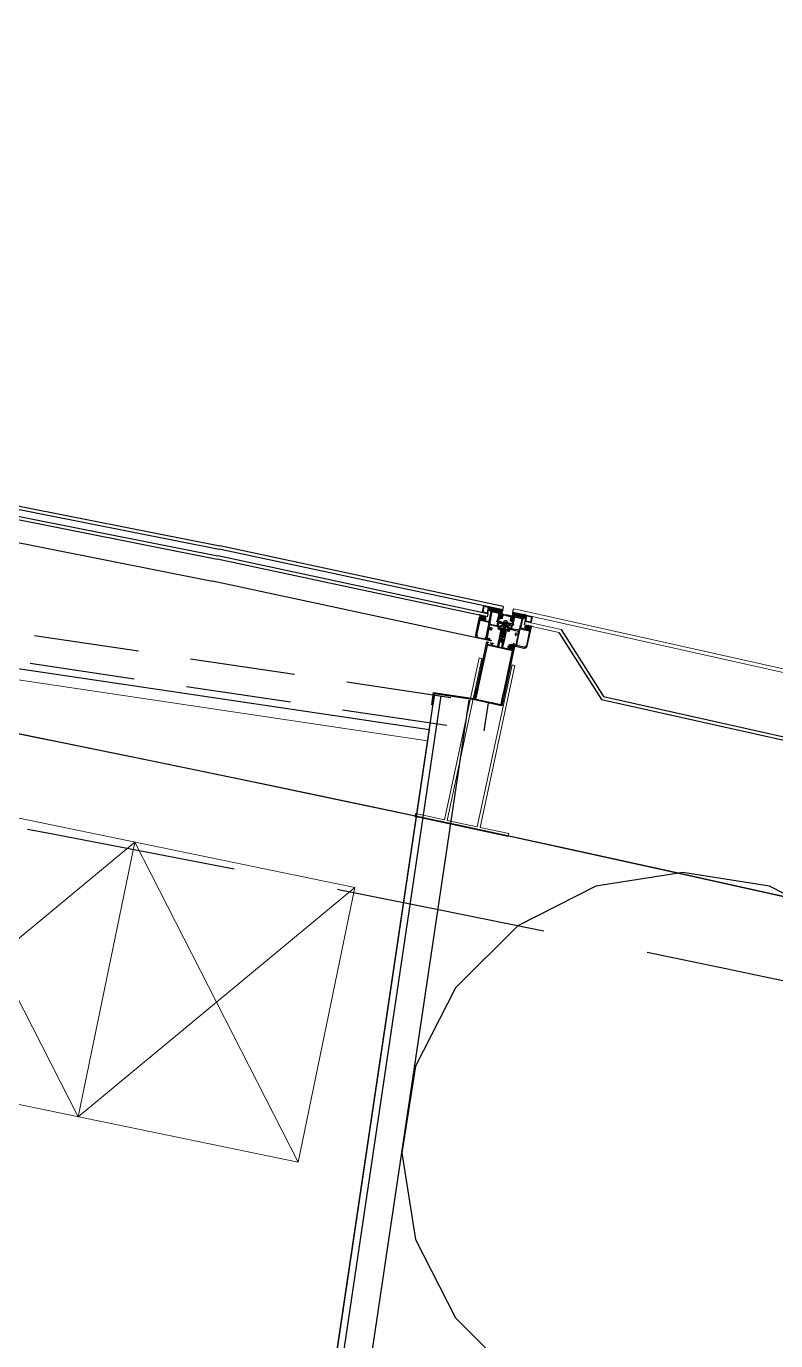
# Model space of a CAD drawing. Header units: millimetres. Extents: x 62878 to 70819, y -67946 to -61850.
# Drawn here: x 67064.5 to 67198, y -62117.9 to -61883.7 of the extents above; entities that cross this region are included whole.
import ezdxf

# ---------------------------------------------------------------- set-up
doc = ezdxf.new("R2010")
doc.units = ezdxf.units.MM
doc.linetypes.add('HIDDEN', pattern=[0.375, 0.25, -0.125])
doc.layers.add('alan hesabı1', color=7, linetype='Continuous', plot=False)
for name, color, linetype, lineweight in [('BA DÖŞ.-yeni', 11, 'Continuous', 30), ('BAP', 41, 'Continuous', 30), ('Dog_dos_yeni', 63, 'Continuous', 5), ('DOGRAMA', 171, 'Continuous', 0), ('DUV.ALÇ.-yeni', 20, 'Continuous', 25), ('GOR-2', 152, 'Continuous', 20), ('TEFRİŞ-yeni', 53, 'Continuous', 9)]:
    doc.layers.add(name, color=color, linetype=linetype, lineweight=lineweight)
doc.layers.add('DOĞRAMA-yeni', color=40, linetype='Continuous')
doc.layers.add('profil-yeni', color=13, linetype='Continuous')
pattern_1 = [(212.8941, (67254.83115, -62024.76259), (0.0862152, -0.13329854), [])]
pattern_2 = [(302.8941, (67039.78868, -61978.6383), (-0.13329854, -0.0862152), [])]

# ---------------------------------------------------------------- blocks, each defined once
blk = doc.blocks.new('a2we')
at = {"lineweight": 5, "ltscale": 0.5}
for p, q in [((-198.1, -420.1), (-197.1, -419.7)), ((-194.9, -421.4), (-198.1, -420.1)), ((-193.9, -421), (-198.1, -420.1)), ((-197.6, -417.6), (-196.6, -417.2)), ((-194.2, -418.3), (-197.6, -417.6)), ((-195.2, -418.6), (-197.6, -417.6)), ((-196.9, -417.9), (-197.1, -418.3)), ((-197.1, -419.7), (-197.1, -418.4)), ((-197.1, -419.7), (-193.9, -421)), ((-197.1, -419.7), (-193.9, -421)), ((-197.1, -422.3), (-197.1, -420.5)), ((-196, -415.3), (-196.6, -417.2)), ((-196.6, -417.2), (-194.2, -418.3)), ((-196, -415.3), (-195.5, -417.7)), ((-194.2, -418.3), (-195.2, -418.6)), ((-195.2, -418.6), (-194.9, -419.3)), ((-194.9, -420.6), (-194.9, -419.4)), ((-193.9, -421), (-194.9, -421.4)), ((-194.9, -423.2), (-194.9, -421.4)), ((-198.1, -422.7), (-197.1, -422.3)), ((-194.9, -424), (-198.1, -422.7)), ((-193.9, -423.6), (-198.1, -422.7)), ((-198.1, -425.2), (-197.1, -424.9)), ((-194.9, -426.5), (-198.1, -425.2)), ((-193.9, -426.1), (-198.1, -425.2)), ((-198.1, -427.7), (-197.1, -427.3)), ((-194.9, -429), (-198.1, -427.7)), ((-193.9, -428.6), (-198.1, -427.7)), ((-198.1, -429.9), (-197.1, -429.6)), ((-194.9, -431.2), (-198.1, -429.9)), ((-193.9, -430.9), (-198.1, -429.9)), ((-198.1, -432.2), (-197.1, -431.8)), ((-194.9, -433.5), (-198.1, -432.2)), ((-193.9, -433.1), (-198.1, -432.2)), ((-198.1, -434.4), (-197.1, -434.1)), ((-194.9, -435.7), (-198.1, -434.4)), ((-193.9, -435.4), (-198.1, -434.4)), ((-198.1, -436.7), (-197.1, -436.4)), ((-194.9, -438), (-198.1, -436.7)), ((-193.9, -437.7), (-198.1, -436.7)), ((-198.1, -439), (-197.1, -438.7)), ((-194.9, -440.3), (-198.1, -439)), ((-193.9, -440), (-198.1, -439)), ((-198.1, -441.3), (-197.1, -441)), ((-194.9, -442.6), (-198.1, -441.3)), ((-193.9, -442.3), (-198.1, -441.3)), ((-198.1, -443.6), (-197.1, -443.3)), ((-194.9, -444.9), (-198.1, -443.6)), ((-193.9, -444.6), (-198.1, -443.6)), ((-197.1, -422.3), (-193.9, -423.6)), ((-197.1, -422.3), (-193.9, -423.6)), ((-197.1, -424.9), (-197.1, -423.1)), ((-197.1, -424.9), (-193.9, -426.1)), ((-197.1, -424.9), (-193.9, -426.1)), ((-197.1, -427.3), (-197.1, -425.6)), ((-197.1, -427.3), (-193.9, -428.6)), ((-197.1, -427.3), (-193.9, -428.6)), ((-197.1, -429.6), (-197.1, -428)), ((-197.1, -429.6), (-193.9, -430.9)), ((-197.1, -429.6), (-193.9, -430.9)), ((-197.1, -431.8), (-197.1, -430.3)), ((-197.1, -431.8), (-193.9, -433.1)), ((-197.1, -431.8), (-193.9, -433.1)), ((-197.1, -434.1), (-197.1, -432.5)), ((-197.1, -434.1), (-193.9, -435.4)), ((-197.1, -434.1), (-193.9, -435.4)), ((-197.1, -436.4), (-197.1, -434.8)), ((-197.1, -436.4), (-193.9, -437.7)), ((-197.1, -436.4), (-193.9, -437.7)), ((-197.1, -438.7), (-197.1, -437.1)), ((-197.1, -438.7), (-193.9, -440)), ((-197.1, -438.7), (-193.9, -440)), ((-197.1, -441), (-197.1, -439.4)), ((-197.1, -441), (-193.9, -442.3)), ((-197.1, -443.3), (-197.1, -441.7)), ((-197.1, -443.3), (-193.9, -444.6)), ((-197.1, -445.6), (-197.1, -444)), ((-193.9, -423.6), (-194.9, -424)), ((-194.9, -425.7), (-194.9, -424)), ((-193.9, -426.1), (-194.9, -426.5)), ((-194.9, -428.2), (-194.9, -426.5)), ((-193.9, -428.6), (-194.9, -429)), ((-194.9, -430.5), (-194.9, -429)), ((-193.9, -430.9), (-194.9, -431.2)), ((-194.9, -432.7), (-194.9, -431.2)), ((-193.9, -433.1), (-194.9, -433.5)), ((-194.9, -435), (-194.9, -433.5)), ((-193.9, -435.4), (-194.9, -435.7)), ((-194.9, -437.3), (-194.9, -435.7)), ((-193.9, -437.7), (-194.9, -438)), ((-194.9, -439.6), (-194.9, -438)), ((-193.9, -440), (-194.9, -440.3)), ((-194.9, -441.8), (-194.9, -440.3)), ((-193.9, -442.3), (-194.9, -442.6)), ((-194.9, -444.1), (-194.9, -442.6)), ((-193.9, -444.6), (-194.9, -444.9)), ((-194.9, -446.4), (-194.9, -444.9)), ((-192.8, -453.3), (-199.2, -453.3)), ((-199.2, -454.6), (-199.2, -453.3)), ((-198.1, -445.9), (-197.1, -445.6)), ((-193.9, -446.9), (-198.1, -445.9)), ((-194.9, -447.2), (-198.1, -445.9)), ((-197.1, -447.9), (-198.1, -448.2)), ((-194.9, -449.5), (-198.1, -448.2)), ((-198.1, -448.2), (-193.9, -449.2)), ((-198.1, -450.5), (-197.1, -450.2)), ((-194.9, -451.8), (-198.1, -450.5)), ((-193.9, -451.5), (-198.1, -450.5)), ((-197.1, -445.6), (-193.9, -446.9)), ((-197.1, -445.6), (-193.9, -446.9)), ((-197.1, -447.9), (-197.1, -446.3)), ((-193.9, -449.2), (-197.1, -447.9)), ((-197.1, -450.2), (-197.1, -448.6)), ((-197.1, -450.2), (-193.9, -451.5)), ((-197.1, -453.3), (-197.1, -450.9)), ((-193.9, -446.9), (-194.9, -447.2)), ((-194.9, -448.7), (-194.9, -447.2)), ((-193.9, -449.2), (-194.9, -449.5)), ((-194.9, -451), (-194.9, -449.5)), ((-193.9, -451.5), (-194.9, -451.8)), ((-194.9, -453.3), (-194.9, -451.8)), ((-192.8, -454.6), (-192.8, -453.3))]:
    blk.add_line(p, q, dxfattribs=at)
blk.add_lwpolyline([(-196.5, -455.7), (-196.1, -455.4), (-195.9, -455.4), (-195.6, -455.7)], dxfattribs=at)
for centre, radius, start, end in [((-196.9, -418.4), 0.2, 155.3251, 180), ((-195.1, -419.4), 0.2, 0, 19.1116), ((-195.7, -449.5), 6.19, 234.7573, 262.4905), ((-196.4, -449.5), 6.19, 277.5095, 305.2427)]:
    blk.add_arc(centre, radius, start, end, dxfattribs=at)
blk = doc.blocks.new('SPANDREL PAN.100')
at = {"layer": 'DOGRAMA', "color": 122}
for p, q in [((37002.81, 32508.53), (37100.5, 32530.26)), ((37002.85, 32507.92), (37100.73, 32529.69)), ((37100.62, 32530.18), (37100.5, 32530.26)), ((37100.73, 32529.69), (37100.62, 32530.18)), ((37098.55, 32528), (37092.15, 32526.58)), ((37098.67, 32527.42), (37092.52, 32526.05)), ((37098.55, 32528.01), (37098.68, 32527.42)), ((37002.73, 32508.41), (37002.81, 32508.53)), ((37005.53, 32507.32), (37011.93, 32508.74)), ((37002.85, 32507.92), (37002.73, 32508.41)), ((37005.53, 32507.32), (37005.67, 32506.73)), ((37005.67, 32506.73), (37011.82, 32508.1))]:
    blk.add_line(p, q, dxfattribs=at)
at = {"layer": 'DOGRAMA', "color": 122, "lineweight": -2}
for p, q in [((37092.15, 32526.58), (37084.56, 32514.65)), ((37092.52, 32526.05), (37084.93, 32514.12)), ((37023.75, 32500.51), (37084.93, 32514.12)), ((37023.87, 32501.15), (37084.56, 32514.65)), ((37011.93, 32508.74), (37023.87, 32501.15)), ((37011.82, 32508.1), (37023.75, 32500.51))]:
    blk.add_line(p, q, dxfattribs=at)
at = {"layer": 'DOGRAMA', "color": 122}
for points in [[(37098.31, 32529.15), (37097.28, 32528.93), (37097.53, 32527.79), (37098.55, 32528.02)], [(37098.23, 32529.03), (37097.4, 32528.85), (37097.6, 32527.91), (37098.43, 32528.09)], [(37005.28, 32508.45), (37006.31, 32508.68), (37006.56, 32507.54), (37005.53, 32507.32)], [(37005.4, 32508.37), (37006.23, 32508.56), (37006.44, 32507.62), (37005.61, 32507.44)]]:
    blk.add_lwpolyline(points, close=True, dxfattribs=at)

msp = doc.modelspace()

# ---------------------------------------------------------------- hatches: boundary and pattern name
at = {"layer": 'DOGRAMA', "lineweight": -2}
h = msp.add_hatch(dxfattribs=at)
h.set_pattern_fill('AR-HBONE', color=256, scale=0.03, angle=680.4845, style=0)
h.set_pattern_definition([(302.8941, (67135.29189, -62021.93752), (-0.03559055, -0.16593165), [0.36, -0.12]), (212.8941, (67135.35706, -62022.03828), (-0.03559055, -0.16593165), [0.36, -0.12])])
h.paths.add_polyline_path([(67147.08, -61987.83), (67146.84, -61987.78), (67146.96, -61987.19), (67147.72, -61987.36), (67147.59, -61987.94)])
h = msp.add_hatch(dxfattribs=at)
h.set_pattern_fill('ANSI31', color=256, scale=0.04, angle=680.4845, style=0)
h.set_pattern_definition([(212.8941, (67274.67971, -62029.01989), (0.06897217, -0.10663883), [])])
h.paths.add_polyline_path([(67147.87, -61987.97, -0.414214), (67147.89, -61988.01), (67149.17, -61988.28, -0.153231), (67149.39, -61987.71), (67147.99, -61987.41)])
h.paths.add_polyline_path([(67147.59, -61987.94), (67147.84, -61988, -0.414214), (67147.87, -61987.97), (67147.99, -61987.41), (67147.72, -61987.36)])
h = msp.add_hatch(dxfattribs=at)
h.set_pattern_fill('ANSI31', color=256, scale=0.05, angle=680.4845, style=0)
h.set_pattern_definition(pattern_2)
edge = h.paths.add_edge_path(flags=16)
edge.add_arc((67149.57, -61988.91), 0.668, 161.0184, 174.7698, ccw=False)
edge.add_line((67148.94, -61988.7), (67149.22, -61988.76))
edge.add_line((67149.22, -61988.76), (67149.18, -61988.91))
edge.add_line((67149.18, -61988.91), (67148.9, -61988.85))
edge = h.paths.add_edge_path()
edge.add_line((67149.19, -61989.24), (67149.09, -61989.22))
edge.add_line((67149.09, -61989.22), (67149.14, -61988.98))
edge.add_line((67149.14, -61988.98), (67148.95, -61988.94))
edge.add_line((67148.95, -61988.94), (67148.93, -61989.06))
edge.add_line((67148.93, -61989.06), (67148.83, -61989.04))
edge.add_arc((67149.22, -61988.84), 0.442, 128.5864, 207.2017, ccw=False)
edge.add_line((67148.95, -61988.49), (67149.04, -61988.51))
edge.add_line((67149.04, -61988.51), (67149.02, -61988.63))
edge.add_line((67149.02, -61988.63), (67149.2, -61988.67))
edge.add_line((67149.2, -61988.67), (67149.25, -61988.44))
edge.add_line((67149.25, -61988.44), (67150.23, -61988.64))
edge.add_arc((67150.22, -61988.69), 0.05, -95.3961, 77.8941, ccw=False)
edge.add_line((67150.22, -61988.74), (67149.47, -61988.63))
edge.add_arc((67149.46, -61988.73), 0.1, 81.4688, 167.8941)
edge.add_line((67149.36, -61988.71), (67149.25, -61989.2))
edge.add_arc((67149.21, -61989.19), 0.05, 257.8941, 347.8941, ccw=False)
h = msp.add_hatch(dxfattribs=at)
h.set_pattern_fill('ANSI31', color=256, scale=0.04, angle=680.4845, style=0)
h.set_pattern_definition([(302.8941, (67019.94012, -61974.381), (-0.10663883, -0.06897217), [])])
h.paths.add_polyline_path([(67152.43, -61988.95, 0.414214), (67152.39, -61988.97), (67151.12, -61988.7, 0.153231), (67151.15, -61988.09), (67152.55, -61988.39)])
h.paths.add_polyline_path([(67152.69, -61989.04), (67152.45, -61988.98, 0.414214), (67152.43, -61988.95), (67152.55, -61988.39), (67152.82, -61988.45)])
h = msp.add_hatch(dxfattribs=at)
h.set_pattern_fill('AR-HBONE', color=256, scale=0.03, angle=680.4845, style=0)
h.set_pattern_definition([(212.8941, (67149.97134, -62025.0861), (-0.03559055, -0.16593165), [0.36, -0.12]), (302.8941, (67149.87058, -62025.15127), (-0.03559055, -0.16593165), [0.36, -0.12])])
h.paths.add_polyline_path([(67153.2, -61989.15), (67153.45, -61989.2), (67153.57, -61988.61), (67152.82, -61988.45), (67152.69, -61989.04)])
h = msp.add_hatch(dxfattribs=at)
h.set_pattern_fill('ANSI31', color=256, scale=0.05, angle=680.4845, style=0)
h.set_pattern_definition(pattern_2)
edge = h.paths.add_edge_path(flags=16)
edge.add_arc((67145.78, -61988.92), 0.4, 246.3571, 269.4311)
edge.add_line((67145.77, -61989.32), (67145.82, -61989.08))
edge.add_line((67145.82, -61989.08), (67145.67, -61989.04))
edge.add_line((67145.67, -61989.04), (67145.62, -61989.29))
edge = h.paths.add_edge_path()
edge.add_arc((67145.78, -61988.92), 0.5, 221.0242, 294.764)
edge.add_line((67145.98, -61989.38), (67146.01, -61989.28))
edge.add_line((67146.01, -61989.28), (67145.89, -61989.25))
edge.add_line((67145.89, -61989.25), (67145.9, -61989.2))
edge.add_arc((67146, -61989.22), 0.1, 77.8941, 167.8941, ccw=False)
edge.add_line((67146.02, -61989.12), (67146.23, -61989.16))
edge.add_line((67146.23, -61989.16), (67146.27, -61988.99))
edge.add_line((67146.27, -61988.99), (67146.23, -61988.98))
edge.add_arc((67146.22, -61989.04), 0.065, 77.8941, 146.3034)
edge.add_arc((67146.14, -61988.99), 0.0327, 132.4638, 326.3034, ccw=False)
edge.add_arc((67146.23, -61989.13), 0.199, 73.5444, 123.8103, ccw=False)
edge.add_arc((67146.29, -61988.89), 0.05, 259.4087, 436.9219)
edge.add_arc((67146.23, -61989.16), 0.323, 76.9534, 116.2798)
edge.add_arc((67146.08, -61988.85), 0.02, 227.8941, 296.2798, ccw=False)
edge.add_line((67146.07, -61988.86), (67145.9, -61988.72))
edge.add_arc((67145.89, -61988.73), 0.015, 47.8941, 207.8941)
edge.add_line((67145.88, -61988.73), (67145.94, -61988.84))
edge.add_arc((67145.92, -61988.85), 0.02, -132.1059, 27.8941, ccw=False)
edge.add_line((67145.91, -61988.87), (67145.69, -61988.67))
edge.add_arc((67145.68, -61988.68), 0.015, 47.8941, 207.8941)
edge.add_line((67145.66, -61988.69), (67145.72, -61988.8))
edge.add_arc((67145.7, -61988.81), 0.02, -132.1059, 27.8941, ccw=False)
edge.add_line((67145.69, -61988.82), (67145.47, -61988.62))
edge.add_arc((67145.46, -61988.64), 0.015, 47.8941, 207.8941)
edge.add_line((67145.45, -61988.64), (67145.51, -61988.75))
edge.add_arc((67145.49, -61988.76), 0.02, -132.1059, 27.8941, ccw=False)
edge.add_line((67145.48, -61988.78), (67145.26, -61988.58))
edge.add_arc((67145.25, -61988.59), 0.015, 47.8941, 207.8941)
edge.add_line((67145.23, -61988.6), (67145.29, -61988.7))
edge.add_arc((67145.2, -61988.74), 0.1, -12.1059, 27.8941, ccw=False)
edge.add_line((67145.3, -61988.77), (67145.26, -61988.96))
edge.add_line((67145.26, -61988.96), (67145.47, -61989))
edge.add_arc((67145.45, -61989.1), 0.1, -12.1059, 77.8941, ccw=False)
edge.add_line((67145.55, -61989.12), (67145.54, -61989.18))
edge.add_line((67145.54, -61989.18), (67145.42, -61989.15))
edge.add_line((67145.42, -61989.15), (67145.4, -61989.25))
h = msp.add_hatch(dxfattribs=at)
h.set_pattern_fill('ANSI31', color=256, scale=0.05, angle=680.4845, style=0)
h.set_pattern_definition(pattern_1)
edge = h.paths.add_edge_path(flags=16)
edge.add_arc((67149.38, -61992.2), 0.05, 257.8941, 347.8941, ccw=False)
edge.add_line((67149.37, -61992.25), (67149.31, -61992.24))
edge.add_arc((67149.32, -61992.19), 0.05, 167.8941, 257.8941, ccw=False)
edge.add_line((67149.27, -61992.18), (67149.32, -61991.96))
edge.add_line((67149.32, -61991.96), (67149.47, -61991.99))
edge.add_line((67149.47, -61991.99), (67149.43, -61992.21))
h.paths.add_polyline_path([(67149.51, -61991.85), (67149.35, -61991.81), (67149.41, -61991.54), (67149.56, -61991.58)], flags=16)
edge = h.paths.add_edge_path()
edge.add_arc((67149.26, -61992.16), 0.2, 167.8941, 238.4603, ccw=False)
edge.add_line((67149.07, -61992.12), (67149.08, -61992.07))
edge.add_line((67149.08, -61992.07), (67149.14, -61992.08))
edge.add_line((67149.14, -61992.08), (67149.17, -61991.95))
edge.add_line((67149.17, -61991.95), (67149.14, -61991.92))
edge.add_arc((67149.23, -61991.86), 0.1, 167.8941, 212.8941, ccw=False)
edge.add_line((67149.13, -61991.84), (67149.16, -61991.71))
edge.add_line((67149.16, -61991.71), (67149.21, -61991.73))
edge.add_line((67149.21, -61991.73), (67149.24, -61991.6))
edge.add_line((67149.24, -61991.6), (67149.16, -61991.47))
edge.add_line((67149.16, -61991.47), (67149.05, -61991.45))
edge.add_line((67149.05, -61991.45), (67149.1, -61991.2))
edge.add_line((67149.1, -61991.2), (67149.04, -61991.24))
edge.add_line((67149.04, -61991.24), (67148.55, -61991.13))
edge.add_line((67148.55, -61991.13), (67148.62, -61990.82))
edge.add_arc((67148.92, -61990.88), 0.3, 107.8941, 167.8941, ccw=False)
edge.add_line((67148.82, -61990.59), (67149.29, -61990.44))
edge.add_arc((67149.3, -61990.47), 0.03, 17.8941, 107.8941, ccw=False)
edge.add_line((67149.33, -61990.46), (67149.35, -61990.52))
edge.add_arc((67149.32, -61990.53), 0.03, -72.1059, 17.8941, ccw=False)
edge.add_line((67149.33, -61990.56), (67148.96, -61990.67))
edge.add_arc((67149.02, -61990.87), 0.2, 107.8941, 169.8137)
edge.add_arc((67148.92, -61990.86), 0.1, 165.1792, 317.8941)
edge.add_arc((67149.07, -61990.99), 0.1, 77.8941, 137.8941, ccw=False)
edge.add_line((67149.09, -61990.89), (67149.41, -61990.96))
edge.add_arc((67149.42, -61990.91), 0.05, 257.8941, 347.8941)
edge.add_line((67149.47, -61990.92), (67149.48, -61990.87))
edge.add_arc((67149.53, -61990.88), 0.05, 77.8941, 167.8941, ccw=False)
edge.add_line((67149.54, -61990.83), (67149.73, -61990.88))
edge.add_arc((67149.72, -61990.93), 0.05, -12.1059, 77.8941, ccw=False)
edge.add_line((67149.77, -61990.94), (67149.76, -61990.98))
edge.add_arc((67149.81, -61991), 0.05, 167.8941, 257.8941)
edge.add_line((67149.8, -61991.04), (67150.12, -61991.11))
edge.add_arc((67150.1, -61991.21), 0.1, 17.8941, 77.8941, ccw=False)
edge.add_arc((67150.29, -61991.15), 0.1, 197.8941, 350.6089)
edge.add_arc((67150.19, -61991.12), 0.2, 345.9745, 407.8941)
edge.add_line((67150.33, -61990.97), (67150.04, -61990.71))
edge.add_arc((67150.06, -61990.69), 0.03, 137.8941, 227.8941, ccw=False)
edge.add_line((67150.04, -61990.67), (67150.08, -61990.62))
edge.add_arc((67150.1, -61990.64), 0.03, 47.8941, 137.8941, ccw=False)
edge.add_line((67150.12, -61990.62), (67150.49, -61990.95))
edge.add_arc((67150.28, -61991.17), 0.3, -12.1059, 47.8941, ccw=False)
edge.add_line((67150.58, -61991.23), (67150.51, -61991.55))
edge.add_line((67150.51, -61991.55), (67150.02, -61991.45))
edge.add_line((67150.02, -61991.45), (67149.98, -61991.39))
edge.add_line((67149.98, -61991.39), (67149.93, -61991.63))
edge.add_line((67149.93, -61991.63), (67149.82, -61991.61))
edge.add_line((67149.82, -61991.61), (67149.69, -61991.7))
edge.add_line((67149.69, -61991.7), (67149.66, -61991.82))
edge.add_line((67149.66, -61991.82), (67149.72, -61991.84))
edge.add_line((67149.72, -61991.84), (67149.7, -61991.96))
edge.add_arc((67149.6, -61991.94), 0.1, 302.8941, 347.8941, ccw=False)
edge.add_line((67149.65, -61992.03), (67149.62, -61992.05))
edge.add_line((67149.62, -61992.05), (67149.59, -61992.17))
edge.add_line((67149.59, -61992.17), (67149.65, -61992.19))
edge.add_line((67149.65, -61992.19), (67149.64, -61992.24))
edge.add_arc((67149.44, -61992.2), 0.2, 277.3279, 347.8941, ccw=False)
edge.add_arc((67149.41, -61991.93), 0.47, 238.4603, 277.3279, ccw=False)
h = msp.add_hatch(dxfattribs=at)
h.set_pattern_fill('ANSI31', color=256, scale=0.05, angle=680.4845, style=0)
h.set_pattern_definition(pattern_1)
edge = h.paths.add_edge_path(flags=16)
edge.add_arc((67150.49, -61989.11), 0.668, 341.0184, 354.7698)
edge.add_line((67151.16, -61989.17), (67150.88, -61989.11))
edge.add_line((67150.88, -61989.11), (67150.85, -61989.27))
edge.add_line((67150.85, -61989.27), (67151.12, -61989.33))
edge = h.paths.add_edge_path()
edge.add_line((67150.7, -61989.57), (67150.81, -61989.59))
edge.add_line((67150.81, -61989.59), (67150.86, -61989.35))
edge.add_line((67150.86, -61989.35), (67151.04, -61989.39))
edge.add_line((67151.04, -61989.39), (67151.02, -61989.51))
edge.add_line((67151.02, -61989.51), (67151.12, -61989.53))
edge.add_arc((67150.84, -61989.19), 0.442, 308.5864, 387.2017)
edge.add_line((67151.23, -61988.98), (67151.14, -61988.96))
edge.add_line((67151.14, -61988.96), (67151.11, -61989.08))
edge.add_line((67151.11, -61989.08), (67150.93, -61989.04))
edge.add_line((67150.93, -61989.04), (67150.98, -61988.81))
edge.add_line((67150.98, -61988.81), (67150, -61988.59))
edge.add_arc((67149.99, -61988.64), 0.05, 77.8941, 251.1843)
edge.add_line((67149.97, -61988.68), (67150.7, -61988.89))
edge.add_arc((67150.67, -61988.99), 0.1, -12.1059, 74.3194, ccw=False)
edge.add_line((67150.77, -61989.01), (67150.66, -61989.51))
edge.add_arc((67150.71, -61989.52), 0.05, 167.8941, 257.8941)
h = msp.add_hatch(dxfattribs=at)
h.set_pattern_fill('ANSI31', color=256, scale=0.05, angle=680.4845, style=0)
h.set_pattern_definition(pattern_1)
edge = h.paths.add_edge_path(flags=16)
edge.add_arc((67153.95, -61990.68), 0.4, 246.3571, 269.4311, ccw=False)
edge.add_line((67153.79, -61991.04), (67153.84, -61990.8))
edge.add_line((67153.84, -61990.8), (67154, -61990.83))
edge.add_line((67154, -61990.83), (67153.95, -61991.08))
edge = h.paths.add_edge_path()
edge.add_arc((67153.95, -61990.68), 0.5, 221.0242, 294.764, ccw=False)
edge.add_line((67153.57, -61991), (67153.59, -61990.91))
edge.add_line((67153.59, -61990.91), (67153.71, -61990.93))
edge.add_line((67153.71, -61990.93), (67153.72, -61990.87))
edge.add_arc((67153.63, -61990.85), 0.1, 347.8941, 437.8941)
edge.add_line((67153.65, -61990.75), (67153.43, -61990.71))
edge.add_line((67153.43, -61990.71), (67153.47, -61990.53))
edge.add_line((67153.47, -61990.53), (67153.51, -61990.54))
edge.add_arc((67153.49, -61990.6), 0.065, 9.4848, 77.8941, ccw=False)
edge.add_arc((67153.59, -61990.59), 0.0327, 189.4848, 383.3244)
edge.add_arc((67153.45, -61990.68), 0.199, 31.9779, 82.2438)
edge.add_arc((67153.49, -61990.43), 0.05, 78.8663, 256.3795, ccw=False)
edge.add_arc((67153.44, -61990.7), 0.323, 39.5084, 78.8347, ccw=False)
edge.add_arc((67153.7, -61990.48), 0.02, 219.5084, 287.8941)
edge.add_line((67153.71, -61990.5), (67153.92, -61990.44))
edge.add_arc((67153.92, -61990.45), 0.015, -52.1059, 107.8941, ccw=False)
edge.add_line((67153.93, -61990.46), (67153.83, -61990.54))
edge.add_arc((67153.85, -61990.55), 0.02, 127.8941, 287.8941)
edge.add_line((67153.85, -61990.57), (67154.13, -61990.48))
edge.add_arc((67154.14, -61990.5), 0.015, -52.1059, 107.8941, ccw=False)
edge.add_line((67154.15, -61990.51), (67154.05, -61990.58))
edge.add_arc((67154.06, -61990.6), 0.02, 127.8941, 287.8941)
edge.add_line((67154.07, -61990.62), (67154.35, -61990.53))
edge.add_arc((67154.35, -61990.54), 0.015, -52.1059, 107.8941, ccw=False)
edge.add_line((67154.36, -61990.55), (67154.26, -61990.63))
edge.add_arc((67154.28, -61990.65), 0.02, 127.8941, 287.8941)
edge.add_line((67154.28, -61990.66), (67154.56, -61990.57))
edge.add_arc((67154.57, -61990.59), 0.015, -52.1059, 107.8941, ccw=False)
edge.add_line((67154.58, -61990.6), (67154.49, -61990.67))
edge.add_arc((67154.55, -61990.75), 0.1, 127.8941, 167.8941)
edge.add_line((67154.45, -61990.73), (67154.41, -61990.92))
edge.add_line((67154.41, -61990.92), (67154.19, -61990.87))
edge.add_arc((67154.17, -61990.97), 0.1, 77.8941, 167.8941)
edge.add_line((67154.08, -61990.95), (67154.06, -61991.01))
edge.add_line((67154.06, -61991.01), (67154.18, -61991.03))
edge.add_line((67154.18, -61991.03), (67154.16, -61991.13))
h = msp.add_hatch(dxfattribs=at)
h.set_pattern_fill('ANSI31', color=256, scale=0.05, angle=680.4845, style=0)
h.set_pattern_definition(pattern_1)
edge = h.paths.add_edge_path()
edge.add_arc((67151.56, -61994.28), 0.1, 127.8941, 167.8941)
edge.add_line((67151.46, -61994.26), (67151.43, -61994.42))
edge.add_line((67151.43, -61994.42), (67151.21, -61994.38))
edge.add_arc((67151.19, -61994.48), 0.1, 77.8941, 167.8941)
edge.add_line((67151.09, -61994.46), (67151.08, -61994.51))
edge.add_line((67151.08, -61994.51), (67151.2, -61994.54))
edge.add_line((67151.2, -61994.54), (67151.18, -61994.64))
edge.add_arc((67150.97, -61994.18), 0.5, 221.0242, 294.764, ccw=False)
edge.add_line((67150.59, -61994.51), (67150.61, -61994.41))
edge.add_line((67150.61, -61994.41), (67150.73, -61994.44))
edge.add_line((67150.73, -61994.44), (67150.74, -61994.38))
edge.add_arc((67150.64, -61994.36), 0.1, 347.8941, 437.8941)
edge.add_line((67150.66, -61994.26), (67150.45, -61994.21))
edge.add_line((67150.45, -61994.21), (67150.48, -61994.06))
edge.add_line((67150.48, -61994.06), (67150.52, -61994.07))
edge.add_arc((67150.51, -61994.13), 0.065, 9.4848, 77.8941, ccw=False)
edge.add_arc((67150.6, -61994.11), 0.0327, 189.4848, 383.3244)
edge.add_arc((67150.41, -61994.2), 0.242, 22.6966, 68.2034)
edge.add_arc((67150.51, -61993.92), 0.05, 78.8663, 256.3795, ccw=False)
edge.add_arc((67150.38, -61994.22), 0.372, 31.3941, 68.0456, ccw=False)
edge.add_arc((67150.72, -61994.01), 0.02, 219.5084, 287.8941)
edge.add_line((67150.72, -61994.03), (67150.93, -61993.96))
edge.add_arc((67150.94, -61993.98), 0.015, -52.1059, 107.8941, ccw=False)
edge.add_line((67150.95, -61993.99), (67150.85, -61994.06))
edge.add_arc((67150.86, -61994.08), 0.02, 127.8941, 287.8941)
edge.add_line((67150.87, -61994.1), (67151.15, -61994.01))
edge.add_arc((67151.15, -61994.02), 0.015, -52.1059, 107.8941, ccw=False)
edge.add_line((67151.16, -61994.03), (67151.06, -61994.11))
edge.add_arc((67151.08, -61994.13), 0.02, 127.8941, 287.8941)
edge.add_line((67151.08, -61994.15), (67151.36, -61994.05))
edge.add_arc((67151.37, -61994.07), 0.015, -52.1059, 107.8941, ccw=False)
edge.add_line((67151.38, -61994.08), (67151.28, -61994.16))
edge.add_arc((67151.29, -61994.17), 0.02, 127.8941, 287.8941)
edge.add_line((67151.3, -61994.19), (67151.58, -61994.1))
edge.add_arc((67151.58, -61994.12), 0.015, -52.1059, 107.8941, ccw=False)
edge.add_line((67151.59, -61994.13), (67151.5, -61994.2))
edge = h.paths.add_edge_path(flags=16)
edge.add_line((67150.81, -61994.52), (67150.85, -61994.33))
edge.add_arc((67150.88, -61994.34), 0.03, 77.8941, 167.8941, ccw=False)
edge.add_line((67150.89, -61994.31), (67150.99, -61994.33))
edge.add_arc((67150.98, -61994.36), 0.03, -12.1059, 77.8941, ccw=False)
edge.add_line((67151.01, -61994.37), (67150.97, -61994.56))
edge.add_arc((67150.94, -61994.55), 0.03, 265.6605, 347.8941, ccw=False)
edge.add_arc((67150.97, -61994.18), 0.4, 250.1277, 265.6605, ccw=False)
edge.add_arc((67150.84, -61994.53), 0.03, 167.8941, 250.1277, ccw=False)

# ---------------------------------------------------------------- linework, layer by layer
msp.add_lwpolyline([(68896.02, -63031.44), (69030.26, -63071.18), (69185.28, -62547.65), (68893, -62461.11, 1.044368), (68063.2, -62298.73, 0.204375), (63106.96, -62494.78, 0.353953), (62932.94, -62997.83), (63753.18, -65779.6), (64154.95, -67142.15), (65336.72, -66792.62), (65336.7, -66829.11), (65270.54, -66829.07, 0.626789), (65270.2, -67369.07), (65531.84, -67369.23, 0.926242), (66130.09, -67369.61), (66391.73, -67369.77, 0.626743), (66392.07, -66829.77), (66326.15, -66829.73), (66326.17, -66793.24), (67506.16, -67144.13), (68467.02, -63899.09), (68625.2, -63946.04), (68896.02, -63031.42)], format="xyb")
at = {"layer": 'alan hesabı1'}
msp.add_lwpolyline([(66851.63, -61966.77), (67136.27, -62009.03), (67118.51, -62128.61), (67161.25, -62137.43), (67098.03, -62443.7), (67058.57, -62435.56), (67034.32, -62553.08), (67073.77, -62561.23), (66999.57, -62921.05), (66649.14, -62873.44), (66647.46, -62885.83), (66434.42, -62856.89), (66275.87, -62835.35), (66227.13, -62828.73), (65842.15, -62828.49), (65842.74, -61883.7), (66229.67, -61883.93), (66229.59, -62014.51), (66333.84, -62022.5), (66351.93, -61892.57), (66836.77, -61964.56)], close=True, dxfattribs=at)
at = {"layer": 'alan hesabı1', "linetype": 'ByBlock'}
msp.add_lwpolyline([(66745.05, -62483.16), (66851.63, -61966.77), (67136.27, -62009.03), (67118.51, -62128.61), (67161.25, -62137.43), (67098.03, -62443.7), (67058.57, -62435.56), (67036.34, -62543.29)], close=True, dxfattribs=at)
at = {"layer": 'BA DÖŞ.-yeni', "linetype": 'HIDDEN', "ltscale": 150}
msp.add_arc((65815.04, -68607.15), 6697.94, 70.74616, 109.296847, dxfattribs=at)
at = {"layer": 'BAP'}
msp.add_lwpolyline([(67231.39, -62084.5), (67228.95, -62069.05), (67221.86, -62055.1), (67210.81, -62044.03), (67196.87, -62036.92), (67181.42, -62034.47), (67165.97, -62036.9), (67152.03, -62044), (67140.96, -62055.05), (67133.85, -62068.99), (67131.39, -62084.44), (67133.83, -62099.89), (67140.92, -62113.83), (67151.98, -62124.9), (67165.91, -62132.01), (67181.36, -62134.47), (67196.81, -62132.03), (67210.76, -62124.94), (67221.82, -62113.88), (67228.93, -62099.95)], close=True, dxfattribs=at)
at = {"layer": 'Dog_dos_yeni'}
msp.add_lwpolyline([(67150.35, -62028.05), (67133.73, -62024.49), (67133.83, -62024), (67138.97, -62025.1), (67145.15, -61996.26), (67145.64, -61996.36), (67139.46, -62025.2), (67144.83, -62026.36), (67151.02, -61997.51), (67151.51, -61997.62), (67145.32, -62026.46), (67150.46, -62027.56), (67150.35, -62028.05)], close=True, dxfattribs=at)
msp.add_lwpolyline([(67150.35, -62028.05), (67133.73, -62024.49), (67133.83, -62024), (67138.97, -62025.1), (67145.15, -61996.26), (67145.64, -61996.36), (67139.46, -62025.2), (67144.83, -62026.36), (67151.02, -61997.51), (67151.51, -61997.62), (67145.32, -62026.46), (67150.46, -62027.56), (67150.35, -62028.05)], close=True, dxfattribs=at)
at = {"layer": 'DOGRAMA', "lineweight": -2}
for p, q in [((67051.52, -61966.89), (67098.96, -61976.28)), ((67051.3, -61967.46), (67098.84, -61976.87)), ((67053.39, -61969.71), (67098.48, -61978.63)), ((67053.5, -61969.12), (67098.6, -61978.05)), ((67053.39, -61973.82), (67097.66, -61982.59)), ((67149.42, -61987.11), (67098.96, -61976.28)), ((67146.59, -61988.95), (67098.48, -61978.63)), ((67146.71, -61988.37), (67098.6, -61978.05)), ((67149.39, -61987.71), (67098.84, -61976.87)), ((67144.96, -61992.74), (67097.66, -61982.59)), ((67146.71, -61988.37), (67146.59, -61988.95)), ((67146.96, -61987.19), (67146.84, -61987.78)), ((67147.59, -61987.94), (67146.84, -61987.78)), ((67147.59, -61987.94), (67147.72, -61987.36)), ((67147.59, -61987.94), (67147.72, -61987.36)), ((67149.39, -61987.71), (67149.49, -61987.23)), ((67149.49, -61987.23), (67149.42, -61987.11)), ((67151.15, -61988.09), (67151.25, -61987.6)), ((67151.25, -61987.6), (67151.37, -61987.53)), ((67152.69, -61989.04), (67152.82, -61988.45)), ((67152.69, -61989.04), (67152.82, -61988.45)), ((67152.69, -61989.04), (67153.45, -61989.2)), ((67153.32, -61989.78), (67153.2, -61990.37)), ((67153.57, -61988.61), (67153.45, -61989.2))]:
    msp.add_line(p, q, dxfattribs=at)
msp.add_lwpolyline([(68355.73, -61957.86, 0.273736), (68066.91, -62277.72, 0.209295), (68023.71, -62283.85, 0.198368), (63201.05, -62451.11)], format="xyb", dxfattribs=at)
at = {"layer": 'DOGRAMA', "lineweight": -2, "ltscale": 0.5}
for points in [[(67145.49, -61989.15), (67145.36, -61989.12), (67145.31, -61989.37, 0.414214), (67145.35, -61989.43), (67145.96, -61989.56, 0.414214), (67146.02, -61989.52), (67146.07, -61989.27), (67145.94, -61989.24, -0.668097), (67145.93, -61989.19), (67146, -61989.15, -0.198962), (67146.04, -61989.14), (67146.28, -61989.19, -0.372839), (67146.36, -61989.3, -0.45685), (67146.32, -61989.33), (67146.21, -61989.3), (67146.16, -61989.54, 0.414214), (67146.19, -61989.6), (67146.9, -61989.75, 0.414214), (67146.93, -61989.72), (67147.29, -61988.06, 0.414214), (67147.27, -61988.03), (67147.18, -61988.01, -0.414214), (67147.16, -61987.97), (67147.17, -61987.88, -0.414214), (67147.21, -61987.86), (67149.23, -61988.29, -0.414214), (67149.26, -61988.33), (67149.21, -61988.55, -0.198962), (67149.19, -61988.59), (67149.09, -61988.62, -0.668048), (67149.05, -61988.59), (67149.09, -61988.42), (67148.89, -61988.37, 0.414214), (67148.83, -61988.41), (67148.69, -61989.07, 0.414214), (67148.73, -61989.13), (67148.92, -61989.17), (67148.96, -61989, -0.668048), (67149.02, -61988.99), (67149.09, -61989.06, -0.19911), (67149.09, -61989.09), (67149.07, -61989.2, -0.414214), (67148.9, -61989.31), (67148.7, -61989.26, 0.414214), (67148.64, -61989.3), (67148.57, -61989.61, 0.414214), (67148.61, -61989.66), (67148.96, -61989.74, -0.414214), (67149.07, -61989.92), (67149.03, -61990.08, -0.414214), (67148.98, -61990.12), (67148.9, -61990.1, -0.414214), (67148.88, -61990.08), (67148.92, -61989.9), (67148.68, -61989.85), (67148.53, -61990.51), (67148.93, -61990.59), (67148.95, -61990.49, -0.414214), (67149.01, -61990.45), (67149.05, -61990.47, -0.414214), (67149.09, -61990.52), (67149.08, -61990.6, -0.414214), (67148.84, -61990.76), (67147.06, -61990.37, 0.414214), (67147.02, -61990.4), (67146.95, -61990.75, 0.414214), (67146.97, -61990.79), (67147.28, -61990.86, -0.414214), (67147.4, -61991.04), (67147.36, -61991.21, -0.414214), (67147.24, -61991.29), (67147.22, -61991.28), (67147.17, -61991.27, -0.414214), (67147.15, -61991.24), (67147.19, -61991.05, 0.414214), (67147.17, -61991.02), (67146.93, -61990.97, 0.414214), (67146.9, -61990.99), (67146.7, -61991.89), (67146.67, -61991.92), (67146.69, -61991.95), (67146.5, -61992.86, 0.414214), (67146.52, -61992.89), (67146.75, -61992.94, 0.414214), (67146.79, -61992.92), (67146.82, -61992.76, -0.414214), (67146.86, -61992.74), (67146.91, -61992.75), (67146.93, -61992.75, -0.414214), (67147, -61992.87), (67146.97, -61993.02), (67147.29, -61993.08, -0.414214), (67147.31, -61993.12), (67147.31, -61993.14, -0.414214), (67147.19, -61993.21), (67144.96, -61992.74, -0.414214), (67144.57, -61992.14), (67145.25, -61989, -0.414214), (67145.28, -61988.98), (67145.45, -61989.02, -0.19911), (67145.48, -61989.04), (67145.52, -61989.11, -0.668097)], [(67149.67, -61990.65), (67149.69, -61990.65, 0.267949), (67149.72, -61990.65), (67149.9, -61990.45, -0.12216), (67149.94, -61990.43, 0.257961), (67150, -61990.35), (67150.04, -61990.16, 0.414214), (67150, -61990.1), (67149.37, -61989.96, 0.414214), (67149.25, -61990.04), (67149.22, -61990.18, 0.414214), (67149.29, -61990.3), (67149.5, -61990.35, -0.267949), (67149.58, -61990.41), (67149.64, -61990.63, 0.267949)], [(67150.47, -61990.45), (67150.62, -61990.49, 0.414214), (67150.66, -61990.46), (67150.69, -61990.33, -0.414214), (67150.72, -61990.3), (67150.86, -61990.33, -0.414214), (67150.9, -61990.39), (67150.78, -61990.91, -0.414214), (67150.72, -61990.95), (67150.46, -61990.9, -0.414214), (67150.42, -61990.84), (67150.44, -61990.75, 0.414214), (67150.4, -61990.69), (67150.02, -61990.61, 0.267949), (67149.93, -61990.64), (67149.77, -61990.81, -0.267949), (67149.75, -61990.82), (67149.55, -61990.78, -0.267949), (67149.53, -61990.76), (67149.45, -61990.5, 0.133822), (67149.42, -61990.46, -0.270236), (67149.35, -61990.26), (67149.43, -61989.92, -0.414214), (67149.55, -61989.85), (67149.81, -61989.9), (67149.83, -61989.94), (67149.87, -61989.91), (67150.43, -61990.03, -0.414214), (67150.5, -61990.15), (67150.45, -61990.42, 0.414214)], [(67149.69, -61990.65), (67149.67, -61990.65, -0.267949), (67149.64, -61990.63), (67149.56, -61990.38, 0.12216), (67149.54, -61990.34, -0.257961), (67149.51, -61990.25), (67149.55, -61990.05, -0.414214), (67149.61, -61990.01), (67150.25, -61990.15, -0.414214), (67150.32, -61990.27), (67150.29, -61990.42, -0.414214), (67150.17, -61990.49), (67149.97, -61990.45, 0.267949), (67149.87, -61990.48), (67149.72, -61990.65, -0.267949)], [(67154.11, -61991), (67154.24, -61991.03), (67154.19, -61991.27, -0.414214), (67154.13, -61991.31), (67153.52, -61991.18, -0.414214), (67153.49, -61991.12), (67153.54, -61990.87), (67153.67, -61990.9, 0.668097), (67153.7, -61990.86), (67153.65, -61990.79, 0.198962), (67153.62, -61990.77), (67153.38, -61990.72, 0.372839), (67153.26, -61990.78, 0.45685), (67153.28, -61990.82), (67153.4, -61990.85), (67153.35, -61991.08, -0.414214), (67153.29, -61991.12), (67152.59, -61990.97, -0.414214), (67152.57, -61990.93), (67152.92, -61989.27, -0.414214), (67152.96, -61989.25), (67153.05, -61989.27, 0.414214), (67153.08, -61989.24), (67153.1, -61989.15, 0.414214), (67153.08, -61989.12), (67151.05, -61988.68, 0.414214), (67151.02, -61988.71), (67150.97, -61988.93, 0.198962), (67150.98, -61988.97), (67151.05, -61989.04, 0.668048), (67151.1, -61989.03), (67151.14, -61988.86), (67151.33, -61988.9, -0.414214), (67151.37, -61988.96), (67151.23, -61989.61, -0.414214), (67151.17, -61989.65), (67150.98, -61989.61), (67151.01, -61989.44, 0.668048), (67150.97, -61989.4), (67150.88, -61989.44, 0.19911), (67150.85, -61989.47), (67150.83, -61989.58, 0.414214), (67150.94, -61989.74), (67151.14, -61989.79, -0.414214), (67151.18, -61989.85), (67151.12, -61990.15, -0.414214), (67151.06, -61990.19), (67150.72, -61990.12, 0.414214), (67150.54, -61990.23), (67150.5, -61990.4, 0.414214), (67150.54, -61990.46), (67150.62, -61990.47, 0.414214), (67150.64, -61990.46), (67150.68, -61990.28), (67150.92, -61990.33), (67150.78, -61990.99), (67150.39, -61990.91), (67150.41, -61990.81, 0.414214), (67150.37, -61990.75), (67150.33, -61990.74, 0.414214), (67150.27, -61990.78), (67150.25, -61990.85, 0.414214), (67150.4, -61991.09), (67152.18, -61991.47, -0.414214), (67152.21, -61991.51), (67152.13, -61991.87, -0.414214), (67152.09, -61991.89), (67151.78, -61991.82, 0.414214), (67151.6, -61991.94), (67151.57, -61992.11, 0.414214), (67151.64, -61992.23), (67151.66, -61992.24), (67151.71, -61992.25, 0.414214), (67151.75, -61992.22), (67151.79, -61992.04, -0.414214), (67151.82, -61992.01), (67152.06, -61992.07, -0.414214), (67152.08, -61992.1), (67151.89, -61993.01), (67151.91, -61993.04), (67151.87, -61993.06), (67151.68, -61993.97, -0.414214), (67151.64, -61993.99), (67151.41, -61993.94, -0.414214), (67151.39, -61993.91), (67151.42, -61993.75, 0.414214), (67151.4, -61993.71), (67151.35, -61993.7), (67151.33, -61993.7, 0.414214), (67151.21, -61993.78), (67151.18, -61993.92), (67150.87, -61993.85, 0.414214), (67150.83, -61993.87), (67150.83, -61993.89, 0.414214), (67150.9, -61994.01), (67153.13, -61994.49, 0.414214), (67153.73, -61994.11), (67154.4, -61990.97, 0.414214), (67154.38, -61990.93), (67154.21, -61990.9, 0.19911), (67154.17, -61990.9), (67154.1, -61990.95, 0.668097)], [(67150.28, -61994.29, -0.414214), (67150.4, -61994.21), (67150.64, -61994.26, -0.414214), (67150.72, -61994.38), (67150.72, -61994.4), (67150.57, -61994.37), (67150.52, -61994.61, 0.414214), (67150.56, -61994.67), (67150.82, -61994.73), (67150.84, -61994.77), (67150.88, -61994.74), (67151.14, -61994.8, 0.414214), (67151.2, -61994.76), (67151.25, -61994.52), (67151.11, -61994.48), (67151.11, -61994.47, -0.414214), (67151.23, -61994.39), (67151.4, -61994.42, -0.414214), (67151.42, -61994.46), (67149.21, -62004.77, -0.414214), (67149.17, -62004.79), (67144.34, -62003.75, -0.414214), (67144.32, -62003.72), (67146.53, -61993.41, -0.414214), (67146.57, -61993.39), (67146.73, -61993.42, -0.414214), (67146.81, -61993.54), (67146.81, -61993.56), (67146.66, -61993.53), (67146.61, -61993.78, 0.414214), (67146.64, -61993.83), (67146.91, -61993.89), (67146.93, -61993.93), (67146.97, -61993.9), (67147.23, -61993.96, 0.414214), (67147.29, -61993.92), (67147.34, -61993.68), (67147.2, -61993.65), (67147.2, -61993.63, -0.414214), (67147.32, -61993.55), (67147.56, -61993.6, -0.414214), (67147.64, -61993.72), (67147.64, -61993.74), (67147.49, -61993.71), (67147.44, -61993.95, 0.414214), (67147.48, -61994.01), (67147.91, -61994.11), (67147.94, -61994.14), (67147.97, -61994.12), (67148.4, -61994.21, 0.414214), (67148.46, -61994.17), (67148.84, -61992.41), (67148.88, -61992.39), (67148.85, -61992.36), (67149.03, -61991.51, -0.414214), (67149.09, -61991.48), (67149.12, -61991.48, -0.198912), (67149.15, -61991.5), (67149.21, -61991.59, -0.198912), (67149.22, -61991.63), (67149.2, -61991.7), (67149.17, -61991.7, 0.414214), (67149.13, -61991.72), (67149.1, -61991.89), (67149.13, -61991.94, -0.198912), (67149.14, -61991.98), (67149.12, -61992.05), (67149.09, -61992.05, 0.414214), (67149.06, -61992.07), (67149.02, -61992.24), (67149.06, -61992.29, -0.198912), (67149.06, -61992.33), (67149.04, -61992.46, 0.414214), (67149.06, -61992.49), (67149.49, -61992.58, 0.414214), (67149.53, -61992.56), (67149.55, -61992.43, -0.198912), (67149.57, -61992.4), (67149.63, -61992.37), (67149.66, -61992.2, 0.414214), (67149.64, -61992.17), (67149.61, -61992.16), (67149.63, -61992.08, -0.198912), (67149.65, -61992.05), (67149.7, -61992.02), (67149.74, -61991.85, 0.414214), (67149.72, -61991.81), (67149.69, -61991.81), (67149.7, -61991.73, -0.198912), (67149.73, -61991.7), (67149.81, -61991.64, -0.198912), (67149.85, -61991.64), (67149.88, -61991.64, -0.414214), (67149.91, -61991.7), (67149.73, -61992.54), (67149.7, -61992.57), (67149.72, -61992.6), (67149.34, -61994.36, 0.414214), (67149.38, -61994.42), (67149.82, -61994.51), (67149.84, -61994.55), (67149.87, -61994.53), (67150.31, -61994.62, 0.414214), (67150.37, -61994.58), (67150.42, -61994.34), (67150.28, -61994.31)], [(67145, -62001.41), (67144.93, -62001.75), (67144.53, -62003.58, 0.414214), (67144.56, -62003.61), (67149.04, -62004.57, 0.414214), (67149.07, -62004.55), (67149.46, -62002.72), (67149.54, -62002.38), (67151.12, -61995.01, 0.414214), (67151.09, -61994.97), (67146.62, -61994.01, 0.414214), (67146.58, -61994.04)]]:
    msp.add_lwpolyline(points, format="xyb", close=True, dxfattribs=at)
at = {"layer": 'DOGRAMA', "lineweight": -2}
for points in [[(67146.96, -61987.21), (67145.93, -61986.99), (67145.69, -61988.13), (67146.72, -61988.35)], [(67146.84, -61987.29), (67146.01, -61987.11), (67145.81, -61988.05), (67146.64, -61988.23)], [(67153.57, -61988.63), (67154.6, -61988.85), (67154.35, -61989.99), (67153.33, -61989.77)], [(67153.65, -61988.75), (67154.48, -61988.93), (67154.28, -61989.87), (67153.45, -61989.69)], [(67149.51, -61991.85), (67149.35, -61991.81), (67149.41, -61991.54), (67149.56, -61991.58)], [(67149.35, -61991.81), (67149.51, -61991.85), (67149.56, -61991.58), (67149.41, -61991.54)]]:
    msp.add_lwpolyline(points, close=True, dxfattribs=at)
at = {"layer": 'DOGRAMA', "linetype": 'ByBlock', "lineweight": -2}
for points in [[(67148.45, -61990.18, -1), (67148.46, -61990.12), (67148.48, -61990.04, -1), (67148.49, -61989.98), (67148.52, -61989.84, 0.414214), (67148.49, -61989.78), (67148.35, -61989.75, -0.414214), (67148.31, -61989.69), (67148.31, -61989.67, -0.414214), (67148.35, -61989.65), (67148.42, -61989.66), (67148.7, -61988.33), (67147.43, -61988.06), (67147.15, -61989.39), (67147.22, -61989.41, -0.414214), (67147.24, -61989.44), (67147.23, -61989.47, -0.414214), (67147.17, -61989.51), (67147.12, -61989.5), (67147.07, -61989.76, 0.414214), (67147.09, -61989.8), (67147.12, -61989.8, -0.414214), (67147.14, -61989.84), (67147.07, -61990.19, 0.414214), (67147.09, -61990.23), (67148.33, -61990.49, 0.414214), (67148.39, -61990.46), (67148.43, -61990.28), (67148.4, -61990.25), (67148.44, -61990.23)], [(67150.99, -61990.72, 1), (67151.01, -61990.66), (67151.02, -61990.59, 1), (67151.04, -61990.53), (67151.07, -61990.39, -0.414214), (67151.13, -61990.35), (67151.26, -61990.38, 0.414214), (67151.32, -61990.34), (67151.33, -61990.32, 0.414214), (67151.3, -61990.28), (67151.23, -61990.27), (67151.52, -61988.94), (67152.79, -61989.21), (67152.51, -61990.54), (67152.44, -61990.53, 0.414214), (67152.4, -61990.55), (67152.4, -61990.58, 0.414214), (67152.43, -61990.64), (67152.48, -61990.65), (67152.43, -61990.91, -0.414214), (67152.39, -61990.94), (67152.36, -61990.93, 0.414214), (67152.33, -61990.95), (67152.25, -61991.3, -0.414214), (67152.21, -61991.33), (67150.97, -61991.06, -0.414214), (67150.93, -61991), (67150.97, -61990.82), (67151.01, -61990.81), (67150.98, -61990.78)]]:
    msp.add_lwpolyline(points, format="xyb", close=True, dxfattribs=at)
at = {"layer": 'DOGRAMA', "lineweight": -2}
for points in [[(67149.19, -61989.24), (67149.09, -61989.22), (67149.14, -61988.98), (67148.95, -61988.94), (67148.93, -61989.06), (67148.83, -61989.04, -0.357143), (67148.95, -61988.49), (67149.04, -61988.51), (67149.02, -61988.63), (67149.2, -61988.67), (67149.25, -61988.44), (67150.23, -61988.64, -0.943095), (67150.22, -61988.74), (67149.47, -61988.63, 0.396056), (67149.36, -61988.71), (67149.25, -61989.2, -0.414214)], [(67145.4, -61989.25, 0.333333), (67145.98, -61989.38), (67146.01, -61989.28), (67145.89, -61989.25), (67145.9, -61989.2, -0.414214), (67146.02, -61989.12), (67146.23, -61989.16), (67146.27, -61988.99), (67146.23, -61988.98, 0.307685), (67146.17, -61989.01, -1.128702), (67146.12, -61988.97, -0.222912), (67146.28, -61988.94, 0.978531), (67146.3, -61988.84, 0.173298), (67146.09, -61988.87, -0.307572), (67146.07, -61988.86), (67145.9, -61988.72, 0.8391), (67145.88, -61988.73), (67145.94, -61988.84, -0.8391), (67145.91, -61988.87), (67145.69, -61988.67, 0.8391), (67145.66, -61988.69), (67145.72, -61988.8, -0.8391), (67145.69, -61988.82), (67145.47, -61988.62, 0.8391), (67145.45, -61988.64), (67145.51, -61988.75, -0.8391), (67145.48, -61988.78), (67145.26, -61988.58, 0.8391), (67145.23, -61988.6), (67145.29, -61988.7, -0.176327), (67145.3, -61988.77), (67145.26, -61988.96), (67145.47, -61989, -0.414214), (67145.55, -61989.12), (67145.54, -61989.18), (67145.42, -61989.15)], [(67145.62, -61989.29, 0.101021), (67145.77, -61989.32), (67145.82, -61989.08), (67145.67, -61989.04)], [(67145.62, -61989.29, 0.101021), (67145.77, -61989.32), (67145.82, -61989.08), (67145.67, -61989.04)], [(67149.16, -61992.33, -0.318017), (67149.07, -61992.12), (67149.08, -61992.07), (67149.14, -61992.08), (67149.17, -61991.95), (67149.14, -61991.92, -0.198912), (67149.13, -61991.84), (67149.16, -61991.71), (67149.21, -61991.73), (67149.24, -61991.6), (67149.16, -61991.47), (67149.05, -61991.45), (67149.1, -61991.2), (67149.04, -61991.24), (67148.55, -61991.13), (67148.62, -61990.82, -0.267949), (67148.82, -61990.59), (67149.29, -61990.44, -0.414214), (67149.33, -61990.46), (67149.35, -61990.52, -0.414214), (67149.33, -61990.56), (67148.96, -61990.67, 0.276947), (67148.82, -61990.83, 0.786321), (67148.99, -61990.92, -0.267949), (67149.09, -61990.89), (67149.41, -61990.96, 0.414214), (67149.47, -61990.92), (67149.48, -61990.87, -0.414214), (67149.54, -61990.83), (67149.73, -61990.88, -0.414214), (67149.77, -61990.94), (67149.76, -61990.98, 0.414214), (67149.8, -61991.04), (67150.12, -61991.11, -0.267949), (67150.19, -61991.18, 0.786321), (67150.39, -61991.17, 0.276947), (67150.33, -61990.97), (67150.04, -61990.71, -0.414214), (67150.04, -61990.67), (67150.08, -61990.62, -0.414214), (67150.12, -61990.62), (67150.49, -61990.95, -0.267949), (67150.58, -61991.23), (67150.51, -61991.55), (67150.02, -61991.45), (67149.98, -61991.39), (67149.93, -61991.63), (67149.82, -61991.61), (67149.69, -61991.7), (67149.66, -61991.82), (67149.72, -61991.84), (67149.7, -61991.96, -0.198912), (67149.65, -61992.03), (67149.62, -61992.05), (67149.59, -61992.17), (67149.65, -61992.19), (67149.64, -61992.24, -0.318017), (67149.47, -61992.4, -0.171237)], [(67148.9, -61988.85, -0.060074), (67148.94, -61988.7), (67149.22, -61988.76), (67149.18, -61988.91)], [(67150.7, -61989.57), (67150.81, -61989.59), (67150.86, -61989.35), (67151.04, -61989.39), (67151.02, -61989.51), (67151.12, -61989.53, 0.357143), (67151.23, -61988.98), (67151.14, -61988.96), (67151.11, -61989.08), (67150.93, -61989.04), (67150.98, -61988.81), (67150, -61988.59, 0.943095), (67149.97, -61988.68), (67150.7, -61988.89, -0.396056), (67150.77, -61989.01), (67150.66, -61989.51, 0.414214)], [(67151.12, -61989.33, 0.060074), (67151.16, -61989.17), (67150.88, -61989.11), (67150.85, -61989.27)], [(67154.16, -61991.13, -0.333333), (67153.57, -61991), (67153.59, -61990.91), (67153.71, -61990.93), (67153.72, -61990.87, 0.414214), (67153.65, -61990.75), (67153.43, -61990.71), (67153.47, -61990.53), (67153.51, -61990.54, -0.307685), (67153.56, -61990.59, 1.128702), (67153.62, -61990.58, 0.222912), (67153.48, -61990.48, -0.978531), (67153.5, -61990.39, -0.173298), (67153.69, -61990.5, 0.307572), (67153.71, -61990.5), (67153.92, -61990.44, -0.8391), (67153.93, -61990.46), (67153.83, -61990.54, 0.8391), (67153.85, -61990.57), (67154.13, -61990.48, -0.8391), (67154.15, -61990.51), (67154.05, -61990.58, 0.8391), (67154.07, -61990.62), (67154.35, -61990.53, -0.8391), (67154.36, -61990.55), (67154.26, -61990.63, 0.8391), (67154.28, -61990.66), (67154.56, -61990.57, -0.8391), (67154.58, -61990.6), (67154.49, -61990.67, 0.176327), (67154.45, -61990.73), (67154.41, -61990.92), (67154.19, -61990.87, 0.414214), (67154.08, -61990.95), (67154.06, -61991.01), (67154.18, -61991.03)], [(67153.95, -61991.08, -0.101021), (67153.79, -61991.04), (67153.84, -61990.8), (67154, -61990.83)], [(67153.95, -61991.08, -0.101021), (67153.79, -61991.04), (67153.84, -61990.8), (67154, -61990.83)], [(67149.43, -61992.21, -0.414214), (67149.37, -61992.25), (67149.31, -61992.24, -0.414214), (67149.27, -61992.18), (67149.32, -61991.96), (67149.47, -61991.99)], [(67151.5, -61994.2, 0.176327), (67151.46, -61994.26), (67151.43, -61994.42), (67151.21, -61994.38, 0.414214), (67151.09, -61994.46), (67151.08, -61994.51), (67151.2, -61994.54), (67151.18, -61994.64, -0.333333), (67150.59, -61994.51), (67150.61, -61994.41), (67150.73, -61994.44), (67150.74, -61994.38, 0.414214), (67150.66, -61994.26), (67150.45, -61994.21), (67150.48, -61994.06), (67150.52, -61994.07, -0.307685), (67150.57, -61994.12, 1.128702), (67150.63, -61994.1, 0.201212), (67150.5, -61993.97, -0.978531), (67150.52, -61993.87, -0.1613), (67150.7, -61994.02, 0.307572), (67150.72, -61994.03), (67150.93, -61993.96, -0.8391), (67150.95, -61993.99), (67150.85, -61994.06, 0.8391), (67150.87, -61994.1), (67151.15, -61994.01, -0.8391), (67151.16, -61994.03), (67151.06, -61994.11, 0.8391), (67151.08, -61994.15), (67151.36, -61994.05, -0.8391), (67151.38, -61994.08), (67151.28, -61994.16, 0.8391), (67151.3, -61994.19), (67151.58, -61994.1, -0.8391), (67151.59, -61994.13)], [(67150.81, -61994.52), (67150.85, -61994.33, -0.414214), (67150.89, -61994.31), (67150.99, -61994.33, -0.414214), (67151.01, -61994.37), (67150.97, -61994.56, -0.375047), (67150.94, -61994.58, -0.067879), (67150.83, -61994.56, -0.375047)]]:
    msp.add_lwpolyline(points, format="xyb", close=True, dxfattribs=at)
at = {"layer": 'DOGRAMA', "lineweight": -2, "ltscale": 0.5}
for points in [[(67144.72, -61992.37, 0.26214), (67144.99, -61992.6), (67146.29, -61992.88, 0.414214), (67146.35, -61992.84), (67146.38, -61992.68), (67146.33, -61992.67, -0.414214), (67146.29, -61992.61), (67146.3, -61992.59, -0.414214), (67146.33, -61992.57), (67146.4, -61992.59), (67146.97, -61989.92), (67145.28, -61989.55), (67144.71, -61992.22), (67144.78, -61992.24, -0.414214), (67144.8, -61992.27), (67144.8, -61992.29, -0.361813), (67144.75, -61992.33)], [(67153.5, -61994.25, -0.26214), (67153.16, -61994.35), (67151.86, -61994.07, -0.414214), (67151.82, -61994.01), (67151.86, -61993.86), (67151.9, -61993.87, 0.414214), (67151.96, -61993.83), (67151.97, -61993.81, 0.414214), (67151.95, -61993.77), (67151.88, -61993.76), (67152.45, -61991.09), (67154.14, -61991.45), (67153.57, -61994.12), (67153.5, -61994.11, 0.414214), (67153.46, -61994.13), (67153.46, -61994.15, 0.361813), (67153.49, -61994.21)]]:
    msp.add_lwpolyline(points, format="xyb", dxfattribs=at)
at = {"layer": 'DOGRAMA', "lineweight": -2, "ltscale": 5}
msp.add_lwpolyline([(67148.92, -61992.8), (67148.62, -61994.23, 0.414214), (67148.64, -61994.26), (67149.15, -61994.37, 0.414214), (67149.18, -61994.35), (67149.49, -61992.92, 0.414214), (67149.47, -61992.89), (67148.96, -61992.78, 0.414214)], format="xyb", close=True, dxfattribs=at)
at = {"layer": 'DOGRAMA', "lineweight": -2}
for centre, start, end in [((67150.18, -61988.35), 141.0083, 175.8552), ((67150.17, -61988.35), 339.933, 14.7799)]:
    msp.add_arc(centre, 1.02, start, end, dxfattribs=at)
at = {"layer": 'DUV.ALÇ.-yeni', "linetype": 'HIDDEN', "ltscale": 75}
for p, q in [((66342.61, -61884.86), (67146.76, -62004.27)), ((66341.87, -61889.81), (67146.02, -62009.22)), ((67146.76, -62004.27), (67146.02, -62009.22))]:
    msp.add_line(p, q, dxfattribs=at)
at = {"layer": 'DUV.ALÇ.-yeni', "ltscale": 5}
for p, q in [((67118.51, -62128.61), (67137.19, -62002.85)), ((67119.92, -62127.62), (67138.42, -62003.03)), ((67124.83, -62128.64), (67143.37, -62003.77))]:
    msp.add_line(p, q, dxfattribs=at)
at = {"layer": 'GOR-2', "ltscale": 75}
msp.add_line((66351.66, -61894.55), (67135.98, -62011.01), dxfattribs=at)
at = {"layer": 'profil-yeni'}
msp.add_lwpolyline([(67144.56, -62001.74), (67144.74, -62001.78), (67144.31, -62003.71), (67137.22, -62002.65), (67136.92, -62004.63), (67136.73, -62004.6), (67137.05, -62002.42), (67144.16, -62003.48), (67144.56, -62001.74)], dxfattribs=at)
at = {"layer": 'TEFRİŞ-yeni', "ltscale": 0.5}
for p, q in [((67123.01, -62037.15), (66848.79, -61980.55)), ((67112.9, -62086.12), (66838.68, -62029.52)), ((67073.73, -62078.03), (67083.83, -62029.06))]:
    msp.add_line(p, q, dxfattribs=at)
msp.add_lwpolyline([(66848.79, -61980.55), (66877.86, -62037.6), (66927.14, -61996.72), (66956.2, -62053.77), (67005.49, -62012.89), (67034.55, -62069.95), (67083.83, -62029.06), (67112.9, -62086.12), (67123.01, -62037.15), (67073.73, -62078.03), (67044.66, -62020.98), (66995.38, -62061.86), (66966.31, -62004.81), (66917.03, -62045.69), (66887.96, -61988.64), (66838.68, -62029.52)], dxfattribs=at)

# ---------------------------------------------------------------- block references
at = {"layer": 'DOGRAMA', "linetype": 'ByBlock', "lineweight": -2, "xscale": 0.09999999999476163, "yscale": 0.09999999999476163, "zscale": 0.09999999999476163, "rotation": 167.8940967545108}
msp.add_blockref('a2we', (67121.2, -62030.04), dxfattribs=at)
at = {"layer": 'DOĞRAMA-yeni', "rotation": 334.8942992310729}
msp.add_blockref('SPANDREL PAN.100', (19851.34, -75724.97), dxfattribs=at)

doc.saveas('drawing.dxf')
